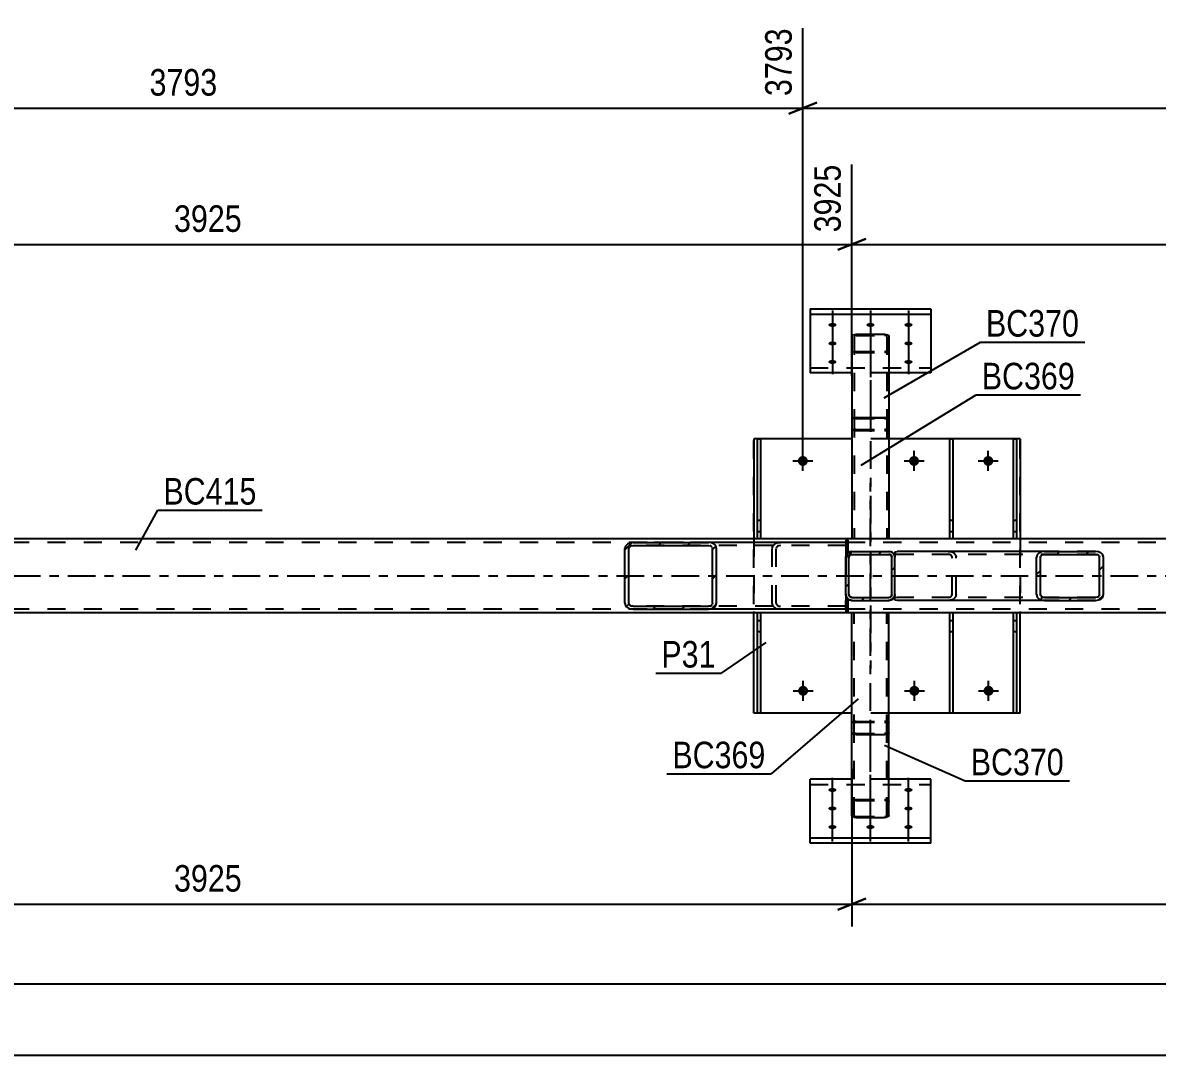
# Model space of a CAD drawing. Header units: millimetres. Extents: x -153 to 1036, y -682 to 159.
# Drawn here: x -15.3 to 107.1, y -303.7 to -192.3 of the extents above; entities that cross this region are included whole.
import ezdxf

# ---------------------------------------------------------------- set-up
doc = ezdxf.new("R2010")
doc.units = ezdxf.units.MM
doc.linetypes.add('DXK_LINE_DOT2', pattern=[3.9198, 1.9599, -1.9599])
doc.linetypes.add('DXK_LINE_DOT3', pattern=[5.9187, 2.979, -0.9799, 0.9799, -0.9799])
doc.styles.add('Arial Narrow', font='ARIALN.TTF', dxfattribs={"height": 0.2})

# ---------------------------------------------------------------- blocks, each defined once
blk = doc.blocks.new('Part-761548098-5249 - 5101')
at = {"color": 7, "linetype": 'DXK_LINE_DOT3'}
blk.add_line((76.15, -278.34), (76.15, -241.94), dxfattribs=at)
at = {"color": 2, "linetype": 'Continuous'}
for p, q in [((74.15, -268.87), (74.15, -255.94)), ((78.15, -268.87), (78.15, -255.94)), ((74.19, -268.94), (74.15, -268.87)), ((74.29, -268.99), (74.19, -268.94)), ((74.45, -269.03), (74.29, -268.99)), ((74.63, -269.04), (74.45, -269.03)), ((74.63, -269.04), (77.67, -269.04)), ((77.86, -269.03), (77.67, -269.04)), ((78.01, -268.99), (77.86, -269.03)), ((78.12, -268.94), (78.01, -268.99)), ((78.15, -268.87), (78.12, -268.94))]:
    blk.add_line(p, q, dxfattribs=at)
at = {"color": 7, "linetype": 'DXK_LINE_DOT2'}
for p, q in [((78.15, -255.94), (74.15, -255.94)), ((74.39, -268.87), (74.39, -255.94)), ((77.91, -268.87), (77.91, -255.94)), ((74.15, -267.81), (74.19, -267.75)), ((74.19, -267.75), (74.29, -267.69)), ((74.29, -267.69), (74.45, -267.66)), ((74.41, -267.78), (74.39, -267.81)), ((74.46, -267.75), (74.41, -267.78)), ((74.45, -267.66), (74.63, -267.64)), ((74.54, -267.73), (74.46, -267.75)), ((74.63, -267.73), (74.54, -267.73)), ((74.63, -267.64), (77.67, -267.64)), ((74.63, -267.73), (77.67, -267.73)), ((77.67, -267.64), (77.86, -267.66)), ((77.77, -267.73), (77.67, -267.73)), ((77.84, -267.75), (77.77, -267.73)), ((77.84, -267.75), (77.86, -267.76)), ((77.86, -267.66), (78.01, -267.69)), ((77.86, -267.76), (77.9, -267.78)), ((77.91, -267.81), (77.9, -267.78)), ((78.01, -267.69), (78.12, -267.75)), ((78.12, -267.75), (78.15, -267.81)), ((74.39, -268.87), (74.41, -268.91)), ((74.41, -268.91), (74.46, -268.93)), ((74.46, -268.93), (74.54, -268.95)), ((74.54, -268.95), (74.63, -268.96)), ((74.63, -268.96), (77.67, -268.96)), ((77.67, -268.96), (77.77, -268.95)), ((77.77, -268.95), (77.84, -268.93)), ((77.84, -268.93), (77.9, -268.91)), ((77.9, -268.91), (77.91, -268.87))]:
    blk.add_line(p, q, dxfattribs=at)
blk = doc.blocks.new('Part-761548098-5120 - 5101')
at = {"color": 2, "linetype": 'Continuous'}
for p, q in [((874.34, -247.94), (-51.85, -247.94)), ((874.34, -255.94), (-51.85, -255.94))]:
    blk.add_line(p, q, dxfattribs=at)
at = {"color": 7, "linetype": 'DXK_LINE_DOT2'}
for p, q in [((879.14, -248.34), (-51.85, -248.34)), ((879.14, -255.54), (-51.85, -255.54))]:
    blk.add_line(p, q, dxfattribs=at)
at = {"color": 7, "linetype": 'DXK_LINE_DOT3'}
blk.add_line((-51.85, -251.94), (879.14, -251.94), dxfattribs=at)
blk = doc.blocks.new('Part-761548098-5259 - 5101')
at = {"color": 7, "linetype": 'DXK_LINE_DOT3'}
blk.add_line((76.15, -225.56), (76.15, -261.94), dxfattribs=at)
at = {"color": 2, "linetype": 'Continuous'}
for p, q in [((74.19, -234.98), (74.29, -234.92)), ((74.29, -234.92), (74.45, -234.89)), ((74.45, -234.89), (74.63, -234.88)), ((74.63, -234.88), (77.67, -234.88)), ((77.67, -234.88), (77.86, -234.89)), ((77.86, -234.89), (78.01, -234.92)), ((78.01, -234.92), (78.12, -234.98)), ((74.15, -235.04), (74.19, -234.98)), ((74.15, -235.04), (74.15, -247.94)), ((78.12, -234.98), (78.15, -235.04)), ((78.15, -235.04), (78.15, -247.94))]:
    blk.add_line(p, q, dxfattribs=at)
at = {"color": 7, "linetype": 'DXK_LINE_DOT2'}
for p, q in [((74.63, -234.96), (74.54, -234.96)), ((74.63, -234.96), (77.67, -234.96)), ((77.77, -234.96), (77.67, -234.96)), ((74.19, -236.15), (74.15, -236.08)), ((74.29, -236.2), (74.19, -236.15)), ((74.41, -235.01), (74.39, -235.04)), ((74.39, -235.04), (74.39, -247.94)), ((74.39, -236.08), (74.41, -236.11)), ((74.46, -234.98), (74.41, -235.01)), ((74.41, -236.11), (74.46, -236.14)), ((74.54, -234.96), (74.46, -234.98)), ((74.46, -236.14), (74.54, -236.16)), ((74.54, -236.16), (74.63, -236.16)), ((74.63, -236.16), (77.67, -236.16)), ((77.67, -236.16), (77.77, -236.16)), ((77.84, -234.98), (77.77, -234.96)), ((77.77, -236.16), (77.84, -236.14)), ((77.9, -235.01), (77.84, -234.98)), ((77.84, -236.14), (77.86, -236.13)), ((77.86, -236.13), (77.9, -236.11)), ((77.91, -235.04), (77.9, -235.01)), ((77.9, -236.11), (77.91, -236.08)), ((77.91, -235.04), (77.91, -247.94)), ((78.12, -236.15), (78.01, -236.2)), ((78.15, -236.08), (78.12, -236.15)), ((74.45, -236.23), (74.29, -236.2)), ((74.63, -236.25), (74.45, -236.23)), ((74.63, -236.25), (77.67, -236.25)), ((77.86, -236.23), (77.67, -236.25)), ((78.01, -236.2), (77.86, -236.23)), ((78.15, -247.94), (74.15, -247.94))]:
    blk.add_line(p, q, dxfattribs=at)
blk = doc.blocks.new('Part-761548098-5195 - 5101')
at = {"color": 2, "linetype": 'Continuous'}
for p, q in [((91.57, -266.74), (91.57, -255.94)), ((91.89, -255.94), (91.89, -266.74)), ((91.57, -257.94), (91.89, -257.94)), ((91.89, -266.74), (91.57, -266.74))]:
    blk.add_line(p, q, dxfattribs=at)
at = {"color": 7, "linetype": 'DXK_LINE_DOT2'}
for p, q in [((91.89, -255.94), (91.57, -255.94)), ((91.57, -256.74), (91.89, -256.74))]:
    blk.add_line(p, q, dxfattribs=at)
blk = doc.blocks.new('Part-761548098-5210 - 5101')
at = {"color": 2, "linetype": 'Continuous'}
for p, q in [((91.57, -247.94), (91.57, -237.14)), ((91.57, -237.14), (91.89, -237.14)), ((91.89, -237.14), (91.89, -247.94)), ((91.57, -245.94), (91.89, -245.94))]:
    blk.add_line(p, q, dxfattribs=at)
at = {"color": 7, "linetype": 'DXK_LINE_DOT2'}
for p, q in [((91.57, -247.14), (91.89, -247.14)), ((91.89, -247.94), (91.57, -247.94))]:
    blk.add_line(p, q, dxfattribs=at)
blk = doc.blocks.new('Part-761548098-5219 - 5101')
at = {"color": 2, "linetype": 'Continuous'}
for p, q in [((69.65, -223.14), (82.65, -223.14)), ((69.65, -223.14), (69.65, -230.04)), ((69.65, -223.7), (82.65, -223.7)), ((82.65, -223.14), (82.65, -230.04)), ((74.15, -230.04), (69.65, -230.04)), ((82.65, -230.04), (78.15, -230.04))]:
    blk.add_line(p, q, dxfattribs=at)
at = {"color": 7, "linetype": 'DXK_LINE_DOT2'}
for p, q in [((69.65, -229.48), (82.65, -229.48)), ((78.15, -230.04), (74.15, -230.04))]:
    blk.add_line(p, q, dxfattribs=at)
blk = doc.blocks.new('Part-761548098-5318 - 5101')
at = {"linetype": 'Continuous'}
h = blk.add_hatch(dxfattribs=at)
h.set_pattern_fill('', scale=0.7, style=0, pattern_type=0)
h.set_pattern_definition([(45, (59.0162, -255.4937), (-1.57154, 1.57154), [])])
h.paths.add_polyline_path([(58.68, -255.54), (59.02, -255.49), (59.3, -255.35), (59.49, -255.15), (59.56, -254.9), (59.56, -248.98), (59.49, -248.74), (59.3, -248.53), (59.02, -248.39), (58.68, -248.34), (50.55, -248.34), (50.22, -248.39), (49.93, -248.53), (49.74, -248.74), (49.67, -248.98), (49.67, -254.9), (49.74, -255.15), (49.93, -255.35), (50.22, -255.49), (50.55, -255.54)])
h.paths.add_polyline_path([(50.39, -255.2), (50.24, -255.13), (50.15, -255.02), (50.11, -254.9), (50.11, -248.98), (50.15, -248.86), (50.24, -248.76), (50.39, -248.69), (50.55, -248.66), (58.68, -248.66), (58.85, -248.69), (58.99, -248.76), (59.09, -248.86), (59.12, -248.98), (59.12, -254.9), (59.09, -255.02), (58.99, -255.13), (58.85, -255.2), (58.68, -255.22), (50.55, -255.22)])
at = {"color": 2, "linetype": 'Continuous'}
for p, q in [((50.55, -248.34), (50.22, -248.39)), ((50.55, -248.34), (58.68, -248.34)), ((73.5, -248.34), (58.68, -248.34)), ((59.02, -248.39), (58.68, -248.34)), ((49.74, -248.74), (49.67, -248.98)), ((49.67, -254.9), (49.67, -248.98)), ((50.11, -248.98), (50.15, -248.86)), ((50.11, -254.9), (50.11, -248.98)), ((50.39, -248.69), (50.55, -248.66)), ((50.55, -248.66), (58.68, -248.66)), ((58.68, -248.66), (58.85, -248.69)), ((59.09, -248.86), (59.12, -248.98)), ((59.12, -254.9), (59.12, -248.98)), ((59.56, -248.98), (59.49, -248.74)), ((59.56, -254.9), (59.56, -248.98)), ((73.51, -249.3), (73.51, -249.94)), ((73.51, -253.94), (73.51, -254.58)), ((49.67, -254.9), (49.74, -255.15)), ((50.15, -255.02), (50.11, -254.9)), ((50.22, -255.49), (50.55, -255.54)), ((50.55, -255.22), (50.39, -255.2)), ((50.55, -255.22), (58.68, -255.22)), ((50.55, -255.54), (58.68, -255.54)), ((58.85, -255.2), (58.68, -255.22)), ((58.68, -255.54), (59.02, -255.49)), ((73.5, -255.54), (58.68, -255.54)), ((59.12, -254.9), (59.09, -255.02)), ((59.49, -255.15), (59.56, -254.9))]:
    blk.add_line(p, q, dxfattribs=at)
at = {"color": 7, "linetype": 'DXK_LINE_DOT2'}
for p, q in [((58.68, -248.34), (50.55, -248.34)), ((66.1, -248.39), (66.44, -248.34)), ((73.5, -248.34), (73.51, -248.34)), ((73.51, -248.34), (73.5, -248.34)), ((73.51, -248.34), (73.51, -249.3)), ((73.51, -248.66), (50.55, -248.66)), ((65.56, -248.98), (65.63, -248.74)), ((65.56, -254.9), (65.56, -248.98)), ((66.03, -248.86), (66, -248.98)), ((66, -254.9), (66, -248.98)), ((66.44, -248.66), (66.27, -248.69)), ((73.51, -249.94), (73.51, -253.94)), ((73.51, -255.22), (50.55, -255.22)), ((58.68, -255.54), (50.55, -255.54)), ((65.63, -255.15), (65.56, -254.9)), ((66, -254.9), (66.03, -255.02)), ((66.44, -255.54), (66.1, -255.49)), ((66.27, -255.2), (66.44, -255.22)), ((73.5, -255.54), (73.51, -255.54)), ((73.51, -255.54), (73.5, -255.54)), ((73.51, -254.9), (73.51, -254.58)), ((73.51, -255.54), (73.51, -254.9))]:
    blk.add_line(p, q, dxfattribs=at)
at = {"color": 2, "linetype": 'Continuous'}
for centre, radius, start, end in [((50.42, -249.17), 0.802, 104.5547, 147.5896), ((58.81, -249.17), 0.802, 32.4104, 75.4453), ((50.49, -249.07), 0.401, 104.5547, 147.5896), ((58.75, -249.07), 0.401, 32.4104, 75.4453), ((50.42, -254.72), 0.802, 212.4104, 255.4453), ((50.49, -254.81), 0.401, 212.4104, 255.4453), ((58.75, -254.81), 0.401, 284.5547, 327.5896), ((58.81, -254.72), 0.802, 284.5547, 327.5896)]:
    blk.add_arc(centre, radius, start, end, dxfattribs=at)
at = {"color": 7, "linetype": 'DXK_LINE_DOT2'}
for centre, radius, start, end in [((66.3, -249.17), 0.802, 104.5547, 147.5896), ((66.37, -249.07), 0.401, 104.5547, 147.5896), ((66.3, -254.72), 0.802, 212.4104, 255.4453), ((66.37, -254.81), 0.401, 212.4104, 255.4453)]:
    blk.add_arc(centre, radius, start, end, dxfattribs=at)
blk = doc.blocks.new('Part-761548098-5254 - 5101')
at = {"color": 2, "linetype": 'Continuous'}
for p, q in [((74.15, -226.12), (74.19, -226.02)), ((74.15, -226.12), (74.15, -235.04)), ((74.19, -226.02), (74.29, -225.95)), ((74.29, -225.95), (74.45, -225.9)), ((74.45, -225.9), (74.63, -225.88)), ((74.63, -225.88), (77.67, -225.88)), ((77.67, -225.88), (77.86, -225.9)), ((77.86, -225.9), (78.01, -225.95)), ((78.01, -225.95), (78.12, -226.02)), ((78.12, -226.02), (78.15, -226.12)), ((78.15, -226.12), (78.15, -235.04)), ((74.29, -234.92), (74.19, -234.98)), ((74.45, -234.89), (74.29, -234.92)), ((74.63, -234.87), (74.45, -234.89)), ((74.63, -234.87), (77.67, -234.87)), ((77.86, -234.89), (77.67, -234.87)), ((78.01, -234.92), (77.86, -234.89)), ((78.12, -234.98), (78.01, -234.92)), ((74.19, -234.98), (74.15, -235.04)), ((78.15, -235.04), (78.12, -234.98))]:
    blk.add_line(p, q, dxfattribs=at)
at = {"color": 7, "linetype": 'DXK_LINE_DOT2'}
for p, q in [((74.41, -226.07), (74.39, -226.12)), ((74.39, -226.12), (74.39, -236.08)), ((74.46, -226.03), (74.41, -226.07)), ((74.54, -226.01), (74.46, -226.03)), ((74.63, -226), (74.54, -226.01)), ((74.63, -226), (77.67, -226)), ((77.77, -226.01), (77.67, -226)), ((77.84, -226.03), (77.77, -226.01)), ((77.9, -226.07), (77.84, -226.03)), ((77.91, -226.12), (77.9, -226.07)), ((77.91, -226.12), (77.91, -236.08)), ((74.19, -227.71), (74.15, -227.62)), ((74.29, -227.78), (74.19, -227.71)), ((74.45, -227.84), (74.29, -227.78)), ((74.39, -227.62), (74.41, -227.66)), ((74.41, -227.66), (74.46, -227.7)), ((74.63, -227.85), (74.45, -227.84)), ((74.46, -227.7), (74.54, -227.73)), ((74.54, -227.73), (74.63, -227.74)), ((74.63, -227.74), (77.67, -227.74)), ((74.63, -227.85), (77.67, -227.85)), ((77.67, -227.74), (77.77, -227.73)), ((77.86, -227.84), (77.67, -227.85)), ((77.77, -227.73), (77.84, -227.7)), ((77.84, -227.7), (77.86, -227.69)), ((77.86, -227.69), (77.9, -227.66)), ((78.01, -227.78), (77.86, -227.84)), ((77.9, -227.66), (77.91, -227.62)), ((78.12, -227.71), (78.01, -227.78)), ((78.15, -227.62), (78.12, -227.71)), ((74.54, -234.96), (74.63, -234.96)), ((74.63, -234.96), (77.67, -234.96)), ((77.67, -234.96), (77.77, -234.96)), ((74.15, -235.04), (74.15, -236.08)), ((74.15, -236.08), (74.19, -236.15)), ((74.19, -236.15), (74.29, -236.2)), ((74.39, -235.04), (74.41, -235.01)), ((74.41, -236.12), (74.39, -236.08)), ((74.41, -235.01), (74.46, -234.98)), ((74.46, -236.14), (74.41, -236.12)), ((74.46, -234.98), (74.54, -234.96)), ((74.54, -236.16), (74.46, -236.14)), ((74.63, -236.17), (74.54, -236.16)), ((74.63, -236.17), (77.67, -236.17)), ((77.77, -236.16), (77.67, -236.17)), ((77.77, -234.96), (77.84, -234.98)), ((77.84, -236.14), (77.77, -236.16)), ((77.84, -234.98), (77.86, -234.99)), ((77.9, -236.12), (77.84, -236.14)), ((77.86, -234.99), (77.9, -235.01)), ((77.9, -235.01), (77.91, -235.04)), ((77.91, -236.08), (77.9, -236.12)), ((78.01, -236.2), (78.12, -236.15)), ((78.12, -236.15), (78.15, -236.08)), ((78.15, -235.04), (78.15, -236.08)), ((74.29, -236.2), (74.45, -236.24)), ((74.45, -236.24), (74.63, -236.25)), ((74.63, -236.25), (77.67, -236.25)), ((77.67, -236.25), (77.86, -236.24)), ((77.86, -236.24), (78.01, -236.2))]:
    blk.add_line(p, q, dxfattribs=at)
at = {"color": 7, "linetype": 'DXK_LINE_DOT3'}
blk.add_line((76.15, -226.87), (76.15, -235.56), dxfattribs=at)
blk = doc.blocks.new('Part-761548098-5190 - 5101')
at = {"color": 2, "linetype": 'Continuous'}
for p, q in [((63.97, -266.74), (63.97, -255.94)), ((64.29, -255.94), (64.29, -266.74)), ((63.97, -257.94), (64.29, -257.94)), ((64.29, -266.74), (63.97, -266.74))]:
    blk.add_line(p, q, dxfattribs=at)
at = {"color": 7, "linetype": 'DXK_LINE_DOT2'}
for p, q in [((64.29, -255.94), (63.97, -255.94)), ((63.97, -256.74), (64.29, -256.74))]:
    blk.add_line(p, q, dxfattribs=at)
blk = doc.blocks.new('Part-761548098-5200 - 5101')
at = {"color": 2, "linetype": 'Continuous'}
for p, q in [((84.73, -266.74), (84.73, -255.94)), ((85.05, -255.94), (85.05, -266.74)), ((84.73, -257.94), (85.05, -257.94)), ((85.05, -266.74), (84.73, -266.74))]:
    blk.add_line(p, q, dxfattribs=at)
at = {"color": 7, "linetype": 'DXK_LINE_DOT2'}
for p, q in [((85.05, -255.94), (84.73, -255.94)), ((84.73, -256.74), (85.05, -256.74))]:
    blk.add_line(p, q, dxfattribs=at)
blk = doc.blocks.new('Part-761548098-5205 - 5101')
at = {"color": 2, "linetype": 'Continuous'}
for p, q in [((63.97, -247.94), (63.97, -237.14)), ((63.97, -237.14), (64.29, -237.14)), ((64.29, -237.14), (64.29, -247.94)), ((63.97, -245.94), (64.29, -245.94))]:
    blk.add_line(p, q, dxfattribs=at)
at = {"color": 7, "linetype": 'DXK_LINE_DOT2'}
for p, q in [((63.97, -247.14), (64.29, -247.14)), ((64.29, -247.94), (63.97, -247.94))]:
    blk.add_line(p, q, dxfattribs=at)
blk = doc.blocks.new('Part-761548098-5215 - 5101')
at = {"color": 2, "linetype": 'Continuous'}
for p, q in [((84.73, -247.94), (84.73, -237.14)), ((84.73, -237.14), (85.05, -237.14)), ((85.05, -237.14), (85.05, -247.94)), ((84.73, -245.94), (85.05, -245.94))]:
    blk.add_line(p, q, dxfattribs=at)
at = {"color": 7, "linetype": 'DXK_LINE_DOT2'}
for p, q in [((84.73, -247.14), (85.05, -247.14)), ((85.05, -247.94), (84.73, -247.94))]:
    blk.add_line(p, q, dxfattribs=at)
blk = doc.blocks.new('Part-761548098-5218 - 5101')
at = {"color": 2, "linetype": 'Continuous'}
for p, q in [((74.15, -273.87), (69.65, -273.87)), ((69.65, -280.76), (69.65, -273.87)), ((82.65, -273.87), (78.15, -273.87)), ((82.65, -280.76), (82.65, -273.87)), ((69.65, -280.2), (82.65, -280.2)), ((82.65, -280.76), (69.65, -280.76))]:
    blk.add_line(p, q, dxfattribs=at)
at = {"color": 7, "linetype": 'DXK_LINE_DOT2'}
for p, q in [((78.15, -273.87), (74.15, -273.87)), ((69.65, -274.43), (82.65, -274.43))]:
    blk.add_line(p, q, dxfattribs=at)
blk = doc.blocks.new('Part-761548098-5234 - 5101')
at = {"color": 7, "linetype": 'DXK_LINE_DOT2'}
for p, q in [((74.19, -267.74), (74.15, -267.81)), ((74.15, -268.87), (74.15, -267.81)), ((74.29, -267.69), (74.19, -267.74)), ((74.45, -267.65), (74.29, -267.69)), ((74.39, -267.81), (74.41, -267.78)), ((74.39, -277.79), (74.39, -267.81)), ((74.41, -267.78), (74.46, -267.75)), ((74.63, -267.64), (74.45, -267.65)), ((74.46, -267.75), (74.54, -267.73)), ((74.54, -267.73), (74.63, -267.72)), ((74.63, -267.64), (77.67, -267.64)), ((74.63, -267.72), (77.67, -267.72)), ((77.86, -267.65), (77.67, -267.64)), ((77.67, -267.72), (77.77, -267.73)), ((77.77, -267.73), (77.84, -267.75)), ((77.84, -267.75), (77.9, -267.78)), ((78.01, -267.69), (77.86, -267.65)), ((77.9, -267.78), (77.91, -267.81)), ((77.91, -277.79), (77.91, -267.81)), ((78.12, -267.74), (78.01, -267.69)), ((78.15, -267.81), (78.12, -267.74)), ((78.15, -268.87), (78.15, -267.81)), ((74.15, -268.87), (74.15, -268.87)), ((74.15, -268.87), (74.15, -268.87)), ((74.15, -268.87), (74.19, -268.93)), ((74.19, -268.93), (74.29, -268.99)), ((74.29, -268.99), (74.45, -269.02)), ((74.41, -268.9), (74.39, -268.87)), ((74.46, -268.93), (74.41, -268.9)), ((74.45, -269.02), (74.63, -269.04)), ((74.54, -268.95), (74.46, -268.93)), ((74.63, -268.95), (74.54, -268.95)), ((74.63, -268.95), (77.67, -268.95)), ((74.63, -269.04), (77.67, -269.04)), ((77.77, -268.95), (77.67, -268.95)), ((77.67, -269.04), (77.86, -269.02)), ((77.84, -268.93), (77.77, -268.95)), ((77.84, -268.93), (77.86, -268.92)), ((77.86, -268.92), (77.9, -268.9)), ((77.86, -269.02), (78.01, -268.99)), ((77.9, -268.9), (77.91, -268.87)), ((78.01, -268.99), (78.12, -268.93)), ((78.12, -268.93), (78.15, -268.87)), ((74.15, -276.29), (74.19, -276.2)), ((74.19, -276.2), (74.29, -276.12)), ((74.29, -276.12), (74.45, -276.07)), ((74.41, -276.24), (74.39, -276.29)), ((74.46, -276.2), (74.41, -276.24)), ((74.45, -276.07), (74.63, -276.05)), ((74.54, -276.18), (74.46, -276.2)), ((74.63, -276.17), (74.54, -276.18)), ((74.63, -276.05), (77.67, -276.05)), ((74.63, -276.17), (77.67, -276.17)), ((77.67, -276.05), (77.86, -276.07)), ((77.77, -276.18), (77.67, -276.17)), ((77.84, -276.2), (77.77, -276.18)), ((77.84, -276.2), (77.86, -276.21)), ((77.86, -276.07), (78.01, -276.12)), ((77.86, -276.21), (77.9, -276.24)), ((77.91, -276.29), (77.9, -276.24)), ((78.01, -276.12), (78.12, -276.2)), ((78.12, -276.2), (78.15, -276.29)), ((74.39, -277.79), (74.41, -277.83)), ((77.9, -277.83), (77.91, -277.79)), ((74.41, -277.83), (74.46, -277.87)), ((74.46, -277.87), (74.54, -277.9)), ((74.54, -277.9), (74.63, -277.91)), ((74.63, -277.91), (77.67, -277.91)), ((77.67, -277.91), (77.77, -277.9)), ((77.77, -277.9), (77.84, -277.87)), ((77.84, -277.87), (77.9, -277.83))]:
    blk.add_line(p, q, dxfattribs=at)
at = {"color": 2, "linetype": 'Continuous'}
for p, q in [((74.15, -277.79), (74.15, -268.87)), ((78.15, -277.79), (78.15, -268.87)), ((74.19, -277.88), (74.15, -277.79)), ((78.15, -277.79), (78.12, -277.88)), ((74.29, -277.95), (74.19, -277.88)), ((74.45, -278.01), (74.29, -277.95)), ((74.63, -278.02), (74.45, -278.01)), ((74.63, -278.02), (77.67, -278.02)), ((77.86, -278.01), (77.67, -278.02)), ((78.01, -277.95), (77.86, -278.01)), ((78.12, -277.88), (78.01, -277.95))]:
    blk.add_line(p, q, dxfattribs=at)
at = {"color": 7, "linetype": 'DXK_LINE_DOT3'}
blk.add_line((76.15, -277.04), (76.15, -268.34), dxfattribs=at)
blk = doc.blocks.new('Part-761548098-5288 - 5101')
at = {"color": 2, "linetype": 'Continuous'}
for p, q in [((63.57, -237.14), (63.57, -247.94)), ((63.97, -237.14), (63.57, -237.14)), ((74.15, -237.14), (64.29, -237.14)), ((84.73, -237.14), (78.15, -237.14)), ((91.57, -237.14), (85.05, -237.14)), ((92.29, -237.14), (91.89, -237.14)), ((92.29, -237.14), (92.29, -237.14)), ((92.29, -237.14), (92.29, -247.94)), ((63.57, -266.74), (63.57, -255.94)), ((92.29, -266.74), (92.29, -255.94)), ((63.97, -266.74), (63.57, -266.74)), ((74.15, -266.74), (64.29, -266.74)), ((84.73, -266.74), (78.15, -266.74)), ((91.57, -266.74), (85.05, -266.74)), ((92.29, -266.74), (91.89, -266.74)), ((92.29, -266.74), (92.29, -266.74))]:
    blk.add_line(p, q, dxfattribs=at)
at = {"color": 7, "linetype": 'DXK_LINE_DOT2'}
for p, q in [((63.57, -266.74), (63.57, -237.14)), ((64.29, -237.14), (63.97, -237.14)), ((78.15, -237.14), (74.15, -237.14)), ((85.05, -237.14), (84.73, -237.14)), ((91.89, -237.14), (91.57, -237.14)), ((92.29, -266.74), (92.29, -237.14)), ((92.29, -237.14), (92.29, -237.14)), ((63.57, -247.94), (63.57, -255.94)), ((92.29, -247.94), (92.29, -255.94)), ((64.29, -266.74), (63.97, -266.74)), ((78.15, -266.74), (74.15, -266.74)), ((85.05, -266.74), (84.73, -266.74)), ((91.89, -266.74), (91.57, -266.74)), ((92.29, -266.74), (92.29, -266.74))]:
    blk.add_line(p, q, dxfattribs=at)
blk = doc.blocks.new('Bolt-761548098-5348 - 5101')
at = {"linetype": 'Continuous'}
for points in [[(72.05, -224.65), (72.15, -224.66), (72.23, -224.67), (72.31, -224.69), (72.38, -224.72), (72.44, -224.76), (72.47, -224.8), (72.49, -224.84), (72.49, -224.89), (72.47, -224.93), (72.44, -224.97), (72.38, -225.01), (72.31, -225.04), (72.23, -225.06), (72.15, -225.08), (72.05, -225.08), (71.96, -225.08), (71.88, -225.06), (71.8, -225.04), (71.73, -225.01), (71.67, -224.97), (71.64, -224.93), (71.62, -224.89), (71.62, -224.84), (71.64, -224.8), (71.67, -224.76), (71.73, -224.72), (71.8, -224.69), (71.88, -224.67), (71.96, -224.66)], [(76.15, -224.65), (76.25, -224.66), (76.33, -224.67), (76.41, -224.69), (76.48, -224.72), (76.54, -224.76), (76.57, -224.8), (76.59, -224.84), (76.59, -224.89), (76.57, -224.93), (76.54, -224.97), (76.48, -225.01), (76.41, -225.04), (76.33, -225.06), (76.25, -225.08), (76.15, -225.08), (76.06, -225.08), (75.98, -225.06), (75.9, -225.04), (75.83, -225.01), (75.77, -224.97), (75.74, -224.93), (75.72, -224.89), (75.72, -224.84), (75.74, -224.8), (75.77, -224.76), (75.83, -224.72), (75.9, -224.69), (75.98, -224.67), (76.06, -224.66)], [(80.25, -224.65), (80.35, -224.66), (80.43, -224.67), (80.51, -224.69), (80.58, -224.72), (80.64, -224.76), (80.67, -224.8), (80.69, -224.84), (80.69, -224.89), (80.67, -224.93), (80.64, -224.97), (80.58, -225.01), (80.51, -225.04), (80.43, -225.06), (80.35, -225.08), (80.25, -225.08), (80.16, -225.08), (80.08, -225.06), (80, -225.04), (79.93, -225.01), (79.87, -224.97), (79.84, -224.93), (79.82, -224.89), (79.82, -224.84), (79.84, -224.8), (79.87, -224.76), (79.93, -224.72), (80, -224.69), (80.08, -224.67), (80.16, -224.66)], [(72.05, -226.65), (72.15, -226.66), (72.23, -226.67), (72.31, -226.69), (72.38, -226.72), (72.44, -226.76), (72.47, -226.8), (72.49, -226.84), (72.49, -226.89), (72.47, -226.93), (72.44, -226.97), (72.38, -227.01), (72.31, -227.04), (72.23, -227.06), (72.15, -227.08), (72.05, -227.08), (71.96, -227.08), (71.88, -227.06), (71.8, -227.04), (71.73, -227.01), (71.67, -226.97), (71.64, -226.93), (71.62, -226.89), (71.62, -226.84), (71.64, -226.8), (71.67, -226.76), (71.73, -226.72), (71.8, -226.69), (71.88, -226.67), (71.96, -226.66)], [(80.25, -226.65), (80.35, -226.66), (80.43, -226.67), (80.51, -226.69), (80.58, -226.72), (80.64, -226.76), (80.67, -226.8), (80.69, -226.84), (80.69, -226.89), (80.67, -226.93), (80.64, -226.97), (80.58, -227.01), (80.51, -227.04), (80.43, -227.06), (80.35, -227.08), (80.25, -227.08), (80.16, -227.08), (80.08, -227.06), (80, -227.04), (79.93, -227.01), (79.87, -226.97), (79.84, -226.93), (79.82, -226.89), (79.82, -226.84), (79.84, -226.8), (79.87, -226.76), (79.93, -226.72), (80, -226.69), (80.08, -226.67), (80.16, -226.66)], [(72.05, -228.65), (72.15, -228.66), (72.23, -228.67), (72.31, -228.69), (72.38, -228.72), (72.44, -228.76), (72.47, -228.8), (72.49, -228.84), (72.49, -228.89), (72.47, -228.93), (72.44, -228.97), (72.38, -229.01), (72.31, -229.04), (72.23, -229.06), (72.15, -229.08), (72.05, -229.08), (71.96, -229.08), (71.88, -229.06), (71.8, -229.04), (71.73, -229.01), (71.67, -228.97), (71.64, -228.93), (71.62, -228.89), (71.62, -228.84), (71.64, -228.8), (71.67, -228.76), (71.73, -228.72), (71.8, -228.69), (71.88, -228.67), (71.96, -228.66)], [(80.25, -228.65), (80.35, -228.66), (80.43, -228.67), (80.51, -228.69), (80.58, -228.72), (80.64, -228.76), (80.67, -228.8), (80.69, -228.84), (80.69, -228.89), (80.67, -228.93), (80.64, -228.97), (80.58, -229.01), (80.51, -229.04), (80.43, -229.06), (80.35, -229.08), (80.25, -229.08), (80.16, -229.08), (80.08, -229.06), (80, -229.04), (79.93, -229.01), (79.87, -228.97), (79.84, -228.93), (79.82, -228.89), (79.82, -228.84), (79.84, -228.8), (79.87, -228.76), (79.93, -228.72), (80, -228.69), (80.08, -228.67), (80.16, -228.66)]]:
    blk.add_hatch(color=1, dxfattribs=at).paths.add_polyline_path(points)
at = {"color": 1, "linetype": 'Continuous'}
for p, q in [((72.05, -223.3), (72.05, -226.19)), ((76.15, -223.3), (76.15, -226.19)), ((80.25, -223.3), (80.25, -226.19)), ((72.05, -225.29), (72.05, -228.19)), ((80.25, -225.29), (80.25, -228.19)), ((72.05, -227.29), (72.05, -230.19)), ((80.25, -227.29), (80.25, -230.19))]:
    blk.add_line(p, q, dxfattribs=at)
at = {"color": 1, "linetype": 'DXK_LINE_DOT2'}
blk.add_line((76.15, -227.29), (76.15, -230.19), dxfattribs=at)
blk = doc.blocks.new('Bolt-761548098-5359 - 5101')
at = {"linetype": 'Continuous'}
for points in [[(68.86, -239, -1), (68.86, -240.08, -1)], [(80.86, -239, -1), (80.86, -240.08, -1)], [(88.86, -239, -1), (88.86, -240.08, -1)]]:
    blk.add_hatch(color=1, dxfattribs=at).paths.add_polyline_path(points)
at = {"color": 1, "linetype": 'Continuous'}
for p, q in [((68.86, -240.62), (68.86, -238.46)), ((80.86, -240.62), (80.86, -238.46)), ((88.86, -240.62), (88.86, -238.46)), ((67.78, -239.54), (69.94, -239.54)), ((79.78, -239.54), (81.94, -239.54)), ((87.78, -239.54), (89.94, -239.54))]:
    blk.add_line(p, q, dxfattribs=at)
blk = doc.blocks.new('Bolt-761548098-5360 - 5101')
at = {"linetype": 'Continuous'}
for points in [[(68.89, -263.8, -1), (68.89, -264.88, -1)], [(80.89, -263.8, -1), (80.89, -264.88, -1)], [(88.89, -263.8, -1), (88.89, -264.88, -1)]]:
    blk.add_hatch(color=1, dxfattribs=at).paths.add_polyline_path(points)
at = {"color": 1, "linetype": 'Continuous'}
for p, q in [((68.89, -265.42), (68.89, -263.26)), ((80.89, -265.42), (80.89, -263.26)), ((88.89, -265.42), (88.89, -263.26)), ((67.81, -264.34), (69.97, -264.34)), ((79.81, -264.34), (81.97, -264.34)), ((87.81, -264.34), (89.97, -264.34))]:
    blk.add_line(p, q, dxfattribs=at)
blk = doc.blocks.new('Part-761548098-5365 - 5101')
at = {"color": 2, "linetype": 'Continuous'}
for p, q in [((73.5, -248.1), (73.5, -248.1)), ((73.5, -248.1), (73.5, -249.3)), ((73.74, -248.1), (73.5, -248.1)), ((73.74, -248.1), (73.74, -248.1)), ((73.74, -249.3), (73.74, -248.1)), ((73.5, -249.3), (73.74, -249.3))]:
    blk.add_line(p, q, dxfattribs=at)
at = {"color": 7, "linetype": 'DXK_LINE_DOT2'}
for p, q in [((73.5, -248.1), (73.74, -248.1)), ((73.74, -248.1), (73.74, -248.1)), ((73.5, -249.3), (73.74, -249.3))]:
    blk.add_line(p, q, dxfattribs=at)
blk = doc.blocks.new('Part-761548098-5366 - 5101')
at = {"color": 2, "linetype": 'Continuous'}
for p, q in [((73.5, -254.58), (73.5, -255.78)), ((73.74, -254.58), (73.5, -254.58)), ((73.74, -255.78), (73.74, -254.58)), ((73.5, -255.78), (73.5, -255.78)), ((73.5, -255.78), (73.74, -255.78)), ((73.74, -255.78), (73.74, -255.78))]:
    blk.add_line(p, q, dxfattribs=at)
at = {"color": 7, "linetype": 'DXK_LINE_DOT2'}
for p, q in [((73.5, -254.58), (73.74, -254.58)), ((73.74, -255.78), (73.5, -255.78))]:
    blk.add_line(p, q, dxfattribs=at)
blk = doc.blocks.new('Bolt-761548098-5367 - 5101')
at = {"linetype": 'Continuous'}
for points in [[(72.05, -275.25), (71.96, -275.25), (71.88, -275.23), (71.8, -275.21), (71.73, -275.18), (71.67, -275.15), (71.64, -275.1), (71.62, -275.06), (71.62, -275.02), (71.64, -274.97), (71.67, -274.93), (71.73, -274.89), (71.8, -274.86), (71.88, -274.84), (71.96, -274.83), (72.05, -274.82), (72.15, -274.83), (72.23, -274.84), (72.31, -274.86), (72.38, -274.89), (72.44, -274.93), (72.47, -274.97), (72.49, -275.02), (72.49, -275.06), (72.47, -275.1), (72.44, -275.15), (72.38, -275.18), (72.31, -275.21), (72.23, -275.23), (72.15, -275.25)], [(80.25, -275.25), (80.16, -275.25), (80.08, -275.23), (80, -275.21), (79.93, -275.18), (79.87, -275.15), (79.84, -275.1), (79.82, -275.06), (79.82, -275.02), (79.84, -274.97), (79.87, -274.93), (79.93, -274.89), (80, -274.86), (80.08, -274.84), (80.16, -274.83), (80.25, -274.82), (80.35, -274.83), (80.43, -274.84), (80.51, -274.86), (80.58, -274.89), (80.64, -274.93), (80.67, -274.97), (80.69, -275.02), (80.69, -275.06), (80.67, -275.1), (80.64, -275.15), (80.58, -275.18), (80.51, -275.21), (80.43, -275.23), (80.35, -275.25)], [(72.05, -277.25), (71.96, -277.25), (71.88, -277.23), (71.8, -277.21), (71.73, -277.18), (71.67, -277.14), (71.64, -277.1), (71.62, -277.06), (71.62, -277.01), (71.64, -276.97), (71.67, -276.93), (71.73, -276.89), (71.8, -276.86), (71.88, -276.84), (71.96, -276.83), (72.05, -276.82), (72.15, -276.83), (72.23, -276.84), (72.31, -276.86), (72.38, -276.89), (72.44, -276.93), (72.47, -276.97), (72.49, -277.01), (72.49, -277.06), (72.47, -277.1), (72.44, -277.14), (72.38, -277.18), (72.31, -277.21), (72.23, -277.23), (72.15, -277.25)], [(80.25, -277.25), (80.16, -277.25), (80.08, -277.23), (80, -277.21), (79.93, -277.18), (79.87, -277.14), (79.84, -277.1), (79.82, -277.06), (79.82, -277.01), (79.84, -276.97), (79.87, -276.93), (79.93, -276.89), (80, -276.86), (80.08, -276.84), (80.16, -276.83), (80.25, -276.82), (80.35, -276.83), (80.43, -276.84), (80.51, -276.86), (80.58, -276.89), (80.64, -276.93), (80.67, -276.97), (80.69, -277.01), (80.69, -277.06), (80.67, -277.1), (80.64, -277.14), (80.58, -277.18), (80.51, -277.21), (80.43, -277.23), (80.35, -277.25)], [(72.05, -279.25), (71.96, -279.24), (71.88, -279.23), (71.8, -279.21), (71.73, -279.18), (71.67, -279.14), (71.64, -279.1), (71.62, -279.06), (71.62, -279.01), (71.64, -278.97), (71.67, -278.93), (71.73, -278.89), (71.8, -278.86), (71.88, -278.84), (71.96, -278.82), (72.05, -278.82), (72.15, -278.82), (72.23, -278.84), (72.31, -278.86), (72.38, -278.89), (72.44, -278.93), (72.47, -278.97), (72.49, -279.01), (72.49, -279.06), (72.47, -279.1), (72.44, -279.14), (72.38, -279.18), (72.31, -279.21), (72.23, -279.23), (72.15, -279.24)], [(76.15, -279.25), (76.06, -279.24), (75.98, -279.23), (75.9, -279.21), (75.83, -279.18), (75.77, -279.14), (75.74, -279.1), (75.72, -279.06), (75.72, -279.01), (75.74, -278.97), (75.77, -278.93), (75.83, -278.89), (75.9, -278.86), (75.98, -278.84), (76.06, -278.82), (76.15, -278.82), (76.25, -278.82), (76.33, -278.84), (76.41, -278.86), (76.48, -278.89), (76.54, -278.93), (76.57, -278.97), (76.59, -279.01), (76.59, -279.06), (76.57, -279.1), (76.54, -279.14), (76.48, -279.18), (76.41, -279.21), (76.33, -279.23), (76.25, -279.24)], [(80.25, -279.25), (80.16, -279.24), (80.08, -279.23), (80, -279.21), (79.93, -279.18), (79.87, -279.14), (79.84, -279.1), (79.82, -279.06), (79.82, -279.01), (79.84, -278.97), (79.87, -278.93), (79.93, -278.89), (80, -278.86), (80.08, -278.84), (80.16, -278.82), (80.25, -278.82), (80.35, -278.82), (80.43, -278.84), (80.51, -278.86), (80.58, -278.89), (80.64, -278.93), (80.67, -278.97), (80.69, -279.01), (80.69, -279.06), (80.67, -279.1), (80.64, -279.14), (80.58, -279.18), (80.51, -279.21), (80.43, -279.23), (80.35, -279.24)]]:
    blk.add_hatch(color=1, dxfattribs=at).paths.add_polyline_path(points)
at = {"color": 1, "linetype": 'Continuous'}
for p, q in [((72.05, -276.61), (72.05, -273.71)), ((80.25, -276.61), (80.25, -273.71)), ((72.05, -278.61), (72.05, -275.71)), ((80.25, -278.61), (80.25, -275.71)), ((72.05, -280.61), (72.05, -277.71)), ((76.15, -280.61), (76.15, -277.71)), ((80.25, -280.61), (80.25, -277.71))]:
    blk.add_line(p, q, dxfattribs=at)
at = {"color": 1, "linetype": 'DXK_LINE_DOT2'}
blk.add_line((76.15, -276.61), (76.15, -273.71), dxfattribs=at)
blk = doc.blocks.new('Part-761548098-5374 - 5101')
at = {"linetype": 'Continuous'}
h = blk.add_hatch(dxfattribs=at)
h.set_pattern_fill('', scale=0.7, style=0, pattern_type=0)
h.set_pattern_definition([(45, (100.755, -254.5337), (-1.57154, 1.57154), [])])
h.paths.add_polyline_path([(100.42, -254.58), (100.75, -254.53), (101.04, -254.39), (101.23, -254.19), (101.3, -253.94), (101.3, -249.94), (101.23, -249.7), (101.04, -249.49), (100.75, -249.35), (100.42, -249.3), (94.93, -249.3), (94.59, -249.35), (94.31, -249.49), (94.12, -249.7), (94.05, -249.94), (94.05, -253.94), (94.12, -254.19), (94.31, -254.39), (94.59, -254.53), (94.93, -254.58)])
h.paths.add_polyline_path([(94.76, -254.24), (94.62, -254.17), (94.52, -254.06), (94.49, -253.94), (94.49, -249.94), (94.52, -249.82), (94.62, -249.72), (94.76, -249.65), (94.93, -249.62), (100.42, -249.62), (100.59, -249.65), (100.73, -249.72), (100.82, -249.82), (100.86, -249.94), (100.86, -253.94), (100.82, -254.06), (100.73, -254.17), (100.59, -254.24), (100.42, -254.26), (94.93, -254.26)])
at = {"color": 2, "linetype": 'Continuous'}
for p, q in [((78.79, -249.34), (79.04, -249.3)), ((78.79, -249.34), (78.79, -249.94)), ((94.93, -249.3), (79.04, -249.3)), ((94.93, -249.3), (94.59, -249.35)), ((94.76, -249.65), (94.93, -249.62)), ((94.93, -249.3), (100.42, -249.3)), ((94.93, -249.62), (100.42, -249.62)), ((100.75, -249.35), (100.42, -249.3)), ((100.42, -249.62), (100.59, -249.65)), ((94.12, -249.7), (94.05, -249.94)), ((94.05, -253.94), (94.05, -249.94)), ((94.49, -249.94), (94.52, -249.82)), ((94.49, -253.94), (94.49, -249.94)), ((100.82, -249.82), (100.86, -249.94)), ((100.86, -253.94), (100.86, -249.94)), ((101.3, -249.94), (101.23, -249.7)), ((101.3, -253.94), (101.3, -249.94)), ((78.79, -254.53), (78.79, -253.94)), ((78.79, -254.55), (78.79, -254.53)), ((94.05, -253.94), (94.12, -254.19)), ((94.52, -254.06), (94.49, -253.94)), ((94.59, -254.53), (94.93, -254.58)), ((94.93, -254.26), (94.76, -254.24)), ((94.93, -254.26), (100.42, -254.26)), ((100.59, -254.24), (100.42, -254.26)), ((100.42, -254.58), (100.75, -254.53)), ((100.86, -253.94), (100.82, -254.06)), ((101.23, -254.19), (101.3, -253.94)), ((79.04, -254.58), (78.79, -254.55)), ((94.93, -254.58), (79.04, -254.58)), ((94.93, -254.58), (100.42, -254.58))]:
    blk.add_line(p, q, dxfattribs=at)
at = {"color": 7, "linetype": 'DXK_LINE_DOT2'}
for p, q in [((78.79, -249.34), (78.79, -249.69)), ((79.04, -249.62), (78.87, -249.65)), ((100.42, -249.62), (79.04, -249.62)), ((84.53, -249.3), (84.87, -249.35)), ((84.7, -249.65), (84.53, -249.62)), ((100.42, -249.3), (94.93, -249.3)), ((78.87, -249.65), (78.79, -249.69)), ((78.79, -254.39), (78.79, -249.94)), ((84.97, -249.94), (84.94, -249.82)), ((84.97, -253.94), (84.97, -249.94)), ((85.34, -249.7), (85.41, -249.94)), ((85.41, -253.94), (85.41, -249.94)), ((78.79, -254.19), (78.87, -254.24)), ((78.87, -254.24), (79.04, -254.26)), ((100.42, -254.26), (79.04, -254.26)), ((84.53, -254.26), (84.7, -254.24)), ((84.87, -254.53), (84.53, -254.58)), ((84.94, -254.06), (84.97, -253.94)), ((85.41, -253.94), (85.34, -254.19)), ((100.42, -254.58), (94.93, -254.58))]:
    blk.add_line(p, q, dxfattribs=at)
for centre, radius, start, end in [((84.67, -250.13), 0.802, 32.4104, 75.4453), ((84.6, -250.03), 0.401, 32.4104, 75.4453), ((84.6, -253.85), 0.401, 284.5547, 327.5896), ((84.67, -253.76), 0.802, 284.5547, 327.5896)]:
    blk.add_arc(centre, radius, start, end, dxfattribs=at)
at = {"color": 2, "linetype": 'Continuous'}
for centre, radius, start, end in [((94.79, -250.13), 0.802, 104.5547, 147.5896), ((100.55, -250.13), 0.802, 32.4104, 75.4453), ((94.86, -250.03), 0.401, 104.5547, 147.5896), ((100.49, -250.03), 0.401, 32.4104, 75.4453), ((94.79, -253.76), 0.802, 212.4104, 255.4453), ((94.86, -253.85), 0.401, 212.4104, 255.4453), ((100.49, -253.85), 0.401, 284.5547, 327.5896), ((100.55, -253.76), 0.802, 284.5547, 327.5896)]:
    blk.add_arc(centre, radius, start, end, dxfattribs=at)
blk = doc.blocks.new('Part-761548098-5378 - 5101')
at = {"linetype": 'Continuous'}
h = blk.add_hatch(dxfattribs=at)
h.set_pattern_fill('', scale=0.7, style=0, pattern_type=0)
h.set_pattern_definition([(45, (78.39, -254.5337), (-1.57154, 1.57154), [])])
h.paths.add_polyline_path([(78.15, -254.58), (78.39, -254.53), (78.6, -254.39), (78.74, -254.19), (78.79, -253.94), (78.79, -249.94), (78.74, -249.7), (78.6, -249.49), (78.39, -249.35), (78.15, -249.3), (74.15, -249.3), (73.9, -249.35), (73.69, -249.49), (73.55, -249.7), (73.51, -249.94), (73.51, -253.94), (73.55, -254.19), (73.69, -254.39), (73.9, -254.53), (74.15, -254.58)])
h.paths.add_polyline_path([(74.02, -254.24), (73.92, -254.17), (73.85, -254.06), (73.83, -253.94), (73.83, -249.94), (73.85, -249.82), (73.92, -249.72), (74.02, -249.65), (74.15, -249.62), (78.15, -249.62), (78.27, -249.65), (78.37, -249.72), (78.44, -249.82), (78.47, -249.94), (78.47, -253.94), (78.44, -254.06), (78.37, -254.17), (78.27, -254.24), (78.15, -254.26), (74.15, -254.26)])
at = {"color": 7, "linetype": 'DXK_LINE_DOT2'}
for p, q in [((73.9, -249.35), (74.15, -249.3)), ((74.15, -249.62), (74.02, -249.65)), ((74.15, -249.3), (78.15, -249.3)), ((74.15, -249.62), (78.15, -249.62)), ((78.15, -249.3), (78.39, -249.35)), ((78.27, -249.65), (78.15, -249.62)), ((73.51, -249.94), (73.55, -249.7)), ((73.51, -253.94), (73.51, -249.94)), ((73.85, -249.82), (73.83, -249.94)), ((73.83, -253.94), (73.83, -249.94)), ((78.47, -249.94), (78.44, -249.82)), ((78.47, -253.94), (78.47, -249.94)), ((78.74, -249.7), (78.79, -249.94)), ((78.79, -253.94), (78.79, -249.94)), ((73.55, -254.19), (73.51, -253.94)), ((73.83, -253.94), (73.85, -254.06)), ((74.15, -254.58), (73.9, -254.53)), ((74.02, -254.24), (74.15, -254.26)), ((74.15, -254.26), (78.15, -254.26)), ((78.15, -254.26), (78.27, -254.24)), ((78.39, -254.53), (78.15, -254.58)), ((78.44, -254.06), (78.47, -253.94)), ((78.79, -253.94), (78.74, -254.19)), ((74.15, -254.58), (78.15, -254.58))]:
    blk.add_line(p, q, dxfattribs=at)
at = {"color": 2, "linetype": 'Continuous'}
for p, q in [((74.15, -249.3), (73.9, -249.35)), ((74.02, -249.65), (74.15, -249.62)), ((74.15, -249.3), (78.15, -249.3)), ((74.15, -249.62), (78.15, -249.62)), ((78.39, -249.35), (78.15, -249.3)), ((78.15, -249.62), (78.27, -249.65)), ((73.55, -249.7), (73.51, -249.94)), ((73.51, -253.94), (73.51, -249.94)), ((73.83, -249.94), (73.85, -249.82)), ((73.83, -253.94), (73.83, -249.94)), ((78.44, -249.82), (78.47, -249.94)), ((78.47, -253.94), (78.47, -249.94)), ((78.79, -249.94), (78.74, -249.7)), ((78.79, -253.94), (78.79, -249.94)), ((73.51, -253.94), (73.55, -254.19)), ((73.85, -254.06), (73.83, -253.94)), ((73.9, -254.53), (74.15, -254.58)), ((74.15, -254.26), (74.02, -254.24)), ((74.15, -254.26), (78.15, -254.26)), ((78.27, -254.24), (78.15, -254.26)), ((78.15, -254.58), (78.39, -254.53)), ((78.47, -253.94), (78.44, -254.06)), ((78.74, -254.19), (78.79, -253.94)), ((74.15, -254.58), (78.15, -254.58))]:
    blk.add_line(p, q, dxfattribs=at)
at = {"color": 7, "linetype": 'DXK_LINE_DOT2'}
for centre, radius, start, end in [((74.15, -249.94), 0.64, 112.5, 157.5), ((78.15, -249.94), 0.64, 22.5, 67.5), ((74.15, -249.94), 0.32, 112.5, 157.5), ((78.15, -249.94), 0.32, 22.5, 67.5), ((74.15, -253.94), 0.64, 202.5, 247.5), ((74.15, -253.94), 0.32, 202.5, 247.5), ((78.15, -253.94), 0.32, 292.5, 337.5), ((78.15, -253.94), 0.64, 292.5, 337.5)]:
    blk.add_arc(centre, radius, start, end, dxfattribs=at)
at = {"color": 2, "linetype": 'Continuous'}
for centre, radius, start, end in [((74.15, -249.94), 0.64, 112.5, 157.5), ((78.15, -249.94), 0.64, 22.5, 67.5), ((74.15, -249.94), 0.32, 112.5, 157.5), ((78.15, -249.94), 0.32, 22.5, 67.5), ((74.15, -253.94), 0.64, 202.5, 247.5), ((74.15, -253.94), 0.32, 202.5, 247.5), ((78.15, -253.94), 0.32, 292.5, 337.5), ((78.15, -253.94), 0.64, 292.5, 337.5)]:
    blk.add_arc(centre, radius, start, end, dxfattribs=at)
blk = doc.blocks.new('StraightDimension-761548098-5539 - 5101')
at = {"color": 7, "linetype": 'Continuous'}
for p, q in [((74.15, -230.36), (74.15, -207.57)), ((75.65, -215.58), (72.65, -216.78)), ((74.15, -216.18), (313.5, -216.18))]:
    blk.add_line(p, q, dxfattribs=at)
blk = doc.blocks.new('StraightDimension-761548098-20063 - 5101')
at = {"color": 7, "linetype": 'Continuous'}
blk.add_line((-65.76, -303.66), (880.14, -303.66), dxfattribs=at)
blk = doc.blocks.new('StraightDimension-761548098-5494 - 5101')
at = {"color": 7, "linetype": 'Continuous'}
for p, q in [((68.86, -238.54), (68.86, -192.86)), ((-64.75, -201.48), (68.86, -201.48)), ((67.36, -202.08), (70.36, -200.88))]:
    blk.add_line(p, q, dxfattribs=at)
at = {"color": 0}
blk.add_wipeout([(6.31, -200.73), (6.31, -196.53), (-2.2, -196.53), (-2.2, -200.73)], dxfattribs=at)
at = {"color": 3, "style": 'Arial Narrow'}
blk.add_text('3793', height=2.863, dxfattribs=at).set_placement((-1.6, -200.13))
at = {"color": 0, "linetype": 'Continuous'}
blk.add_wipeout([(68.26, -192.26), (64.06, -192.26), (64.06, -200.78), (68.26, -200.78)], dxfattribs=at)
at = {"color": 3, "linetype": 'Continuous', "style": 'Arial Narrow'}
blk.add_text('3793', height=2.863, rotation=90.0002, dxfattribs=at).set_placement((67.66, -200.18))
blk = doc.blocks.new('StraightDimension-761548098-5481 - 5101')
at = {"color": 7, "linetype": 'Continuous'}
for p, q in [((68.86, -238.54), (68.86, -192.86)), ((70.36, -200.88), (67.36, -202.08)), ((68.86, -201.48), (879.14, -201.48))]:
    blk.add_line(p, q, dxfattribs=at)
blk = doc.blocks.new('StraightDimension-761548098-5546 - 5101')
at = {"color": 7, "linetype": 'Continuous'}
for p, q in [((74.15, -230.36), (74.15, -207.57)), ((-64.75, -216.18), (74.15, -216.18)), ((72.65, -216.78), (75.65, -215.58))]:
    blk.add_line(p, q, dxfattribs=at)
at = {"color": 0}
blk.add_wipeout([(8.96, -215.43), (8.96, -211.23), (0.44, -211.23), (0.44, -215.43)], dxfattribs=at)
at = {"color": 3, "style": 'Arial Narrow'}
blk.add_text('3925', height=2.863, dxfattribs=at).set_placement((1.04, -214.83))
at = {"color": 0, "linetype": 'Continuous'}
blk.add_wipeout([(73.55, -206.97), (69.35, -206.97), (69.35, -215.48), (73.55, -215.48)], dxfattribs=at)
at = {"color": 3, "linetype": 'Continuous', "style": 'Arial Narrow'}
blk.add_text('3925', height=2.863, rotation=90.0002, dxfattribs=at).set_placement((72.95, -214.88))
blk = doc.blocks.new('StraightDimension-761548098-5585 - 5101')
at = {"color": 7, "linetype": 'Continuous'}
for p, q in [((74.15, -272.74), (74.15, -289.75)), ((75.65, -286.75), (72.65, -287.95)), ((74.15, -287.35), (313.5, -287.35))]:
    blk.add_line(p, q, dxfattribs=at)
blk = doc.blocks.new('StraightDimension-761548098-5594 - 5101')
at = {"color": 7, "linetype": 'Continuous'}
for p, q in [((74.15, -272.74), (74.15, -289.75)), ((-64.75, -287.35), (74.15, -287.35)), ((72.65, -287.95), (75.65, -286.75))]:
    blk.add_line(p, q, dxfattribs=at)
at = {"color": 0}
blk.add_wipeout([(8.96, -286.6), (8.96, -282.4), (0.44, -282.4), (0.44, -286.6)], dxfattribs=at)
at = {"color": 3, "style": 'Arial Narrow'}
blk.add_text('3925', height=2.863, dxfattribs=at).set_placement((1.04, -286))
blk = doc.blocks.new('StraightDimension-761548098-19970 - 5101')
at = {"color": 7, "linetype": 'Continuous'}
blk.add_line((-64.75, -295.94), (879.14, -295.94), dxfattribs=at)
blk = doc.blocks.new('Mark-761548098-5116 - 5101')
at = {"color": 0}
blk.add_wipeout([(9.95, -244.25), (9.95, -241.25), (-0.1, -241.25), (-0.1, -244.25)], dxfattribs=at)
blk.add_wipeout([(9.95, -244.25), (9.95, -241.25), (-0.1, -241.25), (-0.1, -244.25)], dxfattribs=at)
at = {"color": 30, "linetype": 'Continuous'}
for p, q in [((-3.09, -249.18), (-0.7, -244.85)), ((-0.7, -244.85), (10.55, -244.85))]:
    blk.add_line(p, q, dxfattribs=at)
at = {"color": 3, "style": 'Arial Narrow'}
blk.add_text('BC415', height=2.863, dxfattribs=at).set_placement((-0.1, -244.25))
blk = doc.blocks.new('Mark-761548098-5284 - 5101')
at = {"color": 0}
blk.add_wipeout([(59.44, -261.83), (59.44, -258.83), (53.6, -258.83), (53.6, -261.83)], dxfattribs=at)
blk.add_wipeout([(59.44, -261.83), (59.44, -258.83), (53.6, -258.83), (53.6, -261.83)], dxfattribs=at)
at = {"color": 30, "linetype": 'Continuous'}
for p in [(64.88, -259.13), (53, -262.43)]:
    blk.add_line(p, (60.04, -262.43), dxfattribs=at)
at = {"color": 3, "style": 'Arial Narrow'}
blk.add_text('P31', height=2.863, dxfattribs=at).set_placement((53.6, -261.83))
blk = doc.blocks.new('Mark-761548098-5230 - 5101')
at = {"color": 0}
blk.add_wipeout([(97.01, -273.45), (97.01, -270.45), (86.97, -270.45), (86.97, -273.45)], dxfattribs=at)
blk.add_wipeout([(97.01, -273.45), (97.01, -270.45), (86.97, -270.45), (86.97, -273.45)], dxfattribs=at)
at = {"color": 30, "linetype": 'Continuous'}
for p, q in [((77.68, -270.22), (86.37, -274.05)), ((86.37, -274.05), (97.61, -274.05))]:
    blk.add_line(p, q, dxfattribs=at)
at = {"color": 3, "style": 'Arial Narrow'}
blk.add_text('BC370', height=2.863, dxfattribs=at).set_placement((86.97, -273.45))
blk = doc.blocks.new('Mark-761548098-5245 - 5101')
at = {"color": 0}
blk.add_wipeout([(64.84, -272.69), (64.84, -269.69), (54.79, -269.69), (54.79, -272.69)], dxfattribs=at)
blk.add_wipeout([(64.84, -272.69), (64.84, -269.69), (54.79, -269.69), (54.79, -272.69)], dxfattribs=at)
at = {"color": 30, "linetype": 'Continuous'}
for p in [(74.82, -265.19), (54.19, -273.29)]:
    blk.add_line(p, (65.44, -273.29), dxfattribs=at)
at = {"color": 3, "style": 'Arial Narrow'}
blk.add_text('BC369', height=2.863, dxfattribs=at).set_placement((54.79, -272.69))
blk = doc.blocks.new('Mark-761548098-5250 - 5101')
at = {"color": 0}
blk.add_wipeout([(98.66, -226.13), (98.66, -223.13), (88.61, -223.13), (88.61, -226.13)], dxfattribs=at)
blk.add_wipeout([(98.66, -226.13), (98.66, -223.13), (88.61, -223.13), (88.61, -226.13)], dxfattribs=at)
at = {"color": 30, "linetype": 'Continuous'}
for p, q in [((77.62, -232.73), (88.01, -226.73)), ((88.01, -226.73), (99.26, -226.73))]:
    blk.add_line(p, q, dxfattribs=at)
at = {"color": 3, "style": 'Arial Narrow'}
blk.add_text('BC370', height=2.863, dxfattribs=at).set_placement((88.61, -226.13))
blk = doc.blocks.new('Mark-761548098-5255 - 5101')
at = {"color": 0}
blk.add_wipeout([(98.21, -231.82), (98.21, -228.82), (88.16, -228.82), (88.16, -231.82)], dxfattribs=at)
blk.add_wipeout([(98.21, -231.82), (98.21, -228.82), (88.16, -228.82), (88.16, -231.82)], dxfattribs=at)
at = {"color": 30, "linetype": 'Continuous'}
for p, q in [((75.17, -240.01), (87.56, -232.42)), ((87.56, -232.42), (98.81, -232.42))]:
    blk.add_line(p, q, dxfattribs=at)
at = {"color": 3, "style": 'Arial Narrow'}
blk.add_text('BC369', height=2.863, dxfattribs=at).set_placement((88.16, -231.82))

msp = doc.modelspace()

# ---------------------------------------------------------------- block references
for name in ['Part-761548098-5219 - 5101', 'Bolt-761548098-5348 - 5101', 'Part-761548098-5259 - 5101', 'Part-761548098-5254 - 5101', 'Part-761548098-5288 - 5101', 'Part-761548098-5205 - 5101', 'Part-761548098-5215 - 5101', 'Part-761548098-5210 - 5101', 'Bolt-761548098-5359 - 5101', 'Part-761548098-5249 - 5101', 'Part-761548098-5120 - 5101', 'Part-761548098-5318 - 5101', 'Part-761548098-5365 - 5101', 'Part-761548098-5378 - 5101', 'Part-761548098-5374 - 5101', 'Part-761548098-5366 - 5101', 'Part-761548098-5190 - 5101', 'Part-761548098-5200 - 5101', 'Part-761548098-5195 - 5101', 'Bolt-761548098-5360 - 5101', 'Part-761548098-5234 - 5101', 'Part-761548098-5218 - 5101', 'Bolt-761548098-5367 - 5101']:
    msp.add_blockref(name, (0, 0))

# ---------------------------------------------------------------- next in the draw order: block references
for name in ['StraightDimension-761548098-5494 - 5101', 'StraightDimension-761548098-5539 - 5101', 'StraightDimension-761548098-20063 - 5101']:
    msp.add_blockref(name, (0, 0))

# ---------------------------------------------------------------- next in the draw order: block references
for name in ['StraightDimension-761548098-5481 - 5101', 'StraightDimension-761548098-5585 - 5101']:
    msp.add_blockref(name, (0, 0))

# ---------------------------------------------------------------- next in the draw order: block references
for name in ['StraightDimension-761548098-5546 - 5101', 'Mark-761548098-5250 - 5101', 'StraightDimension-761548098-5594 - 5101']:
    msp.add_blockref(name, (0, 0))

# ---------------------------------------------------------------- next in the draw order: block references
for name in ['Mark-761548098-5255 - 5101', 'Mark-761548098-5116 - 5101', 'StraightDimension-761548098-19970 - 5101']:
    msp.add_blockref(name, (0, 0))

# ---------------------------------------------------------------- next in the draw order: block references
for name in ['Mark-761548098-5284 - 5101', 'Mark-761548098-5245 - 5101', 'Mark-761548098-5230 - 5101']:
    msp.add_blockref(name, (0, 0))

doc.saveas('drawing.dxf')
